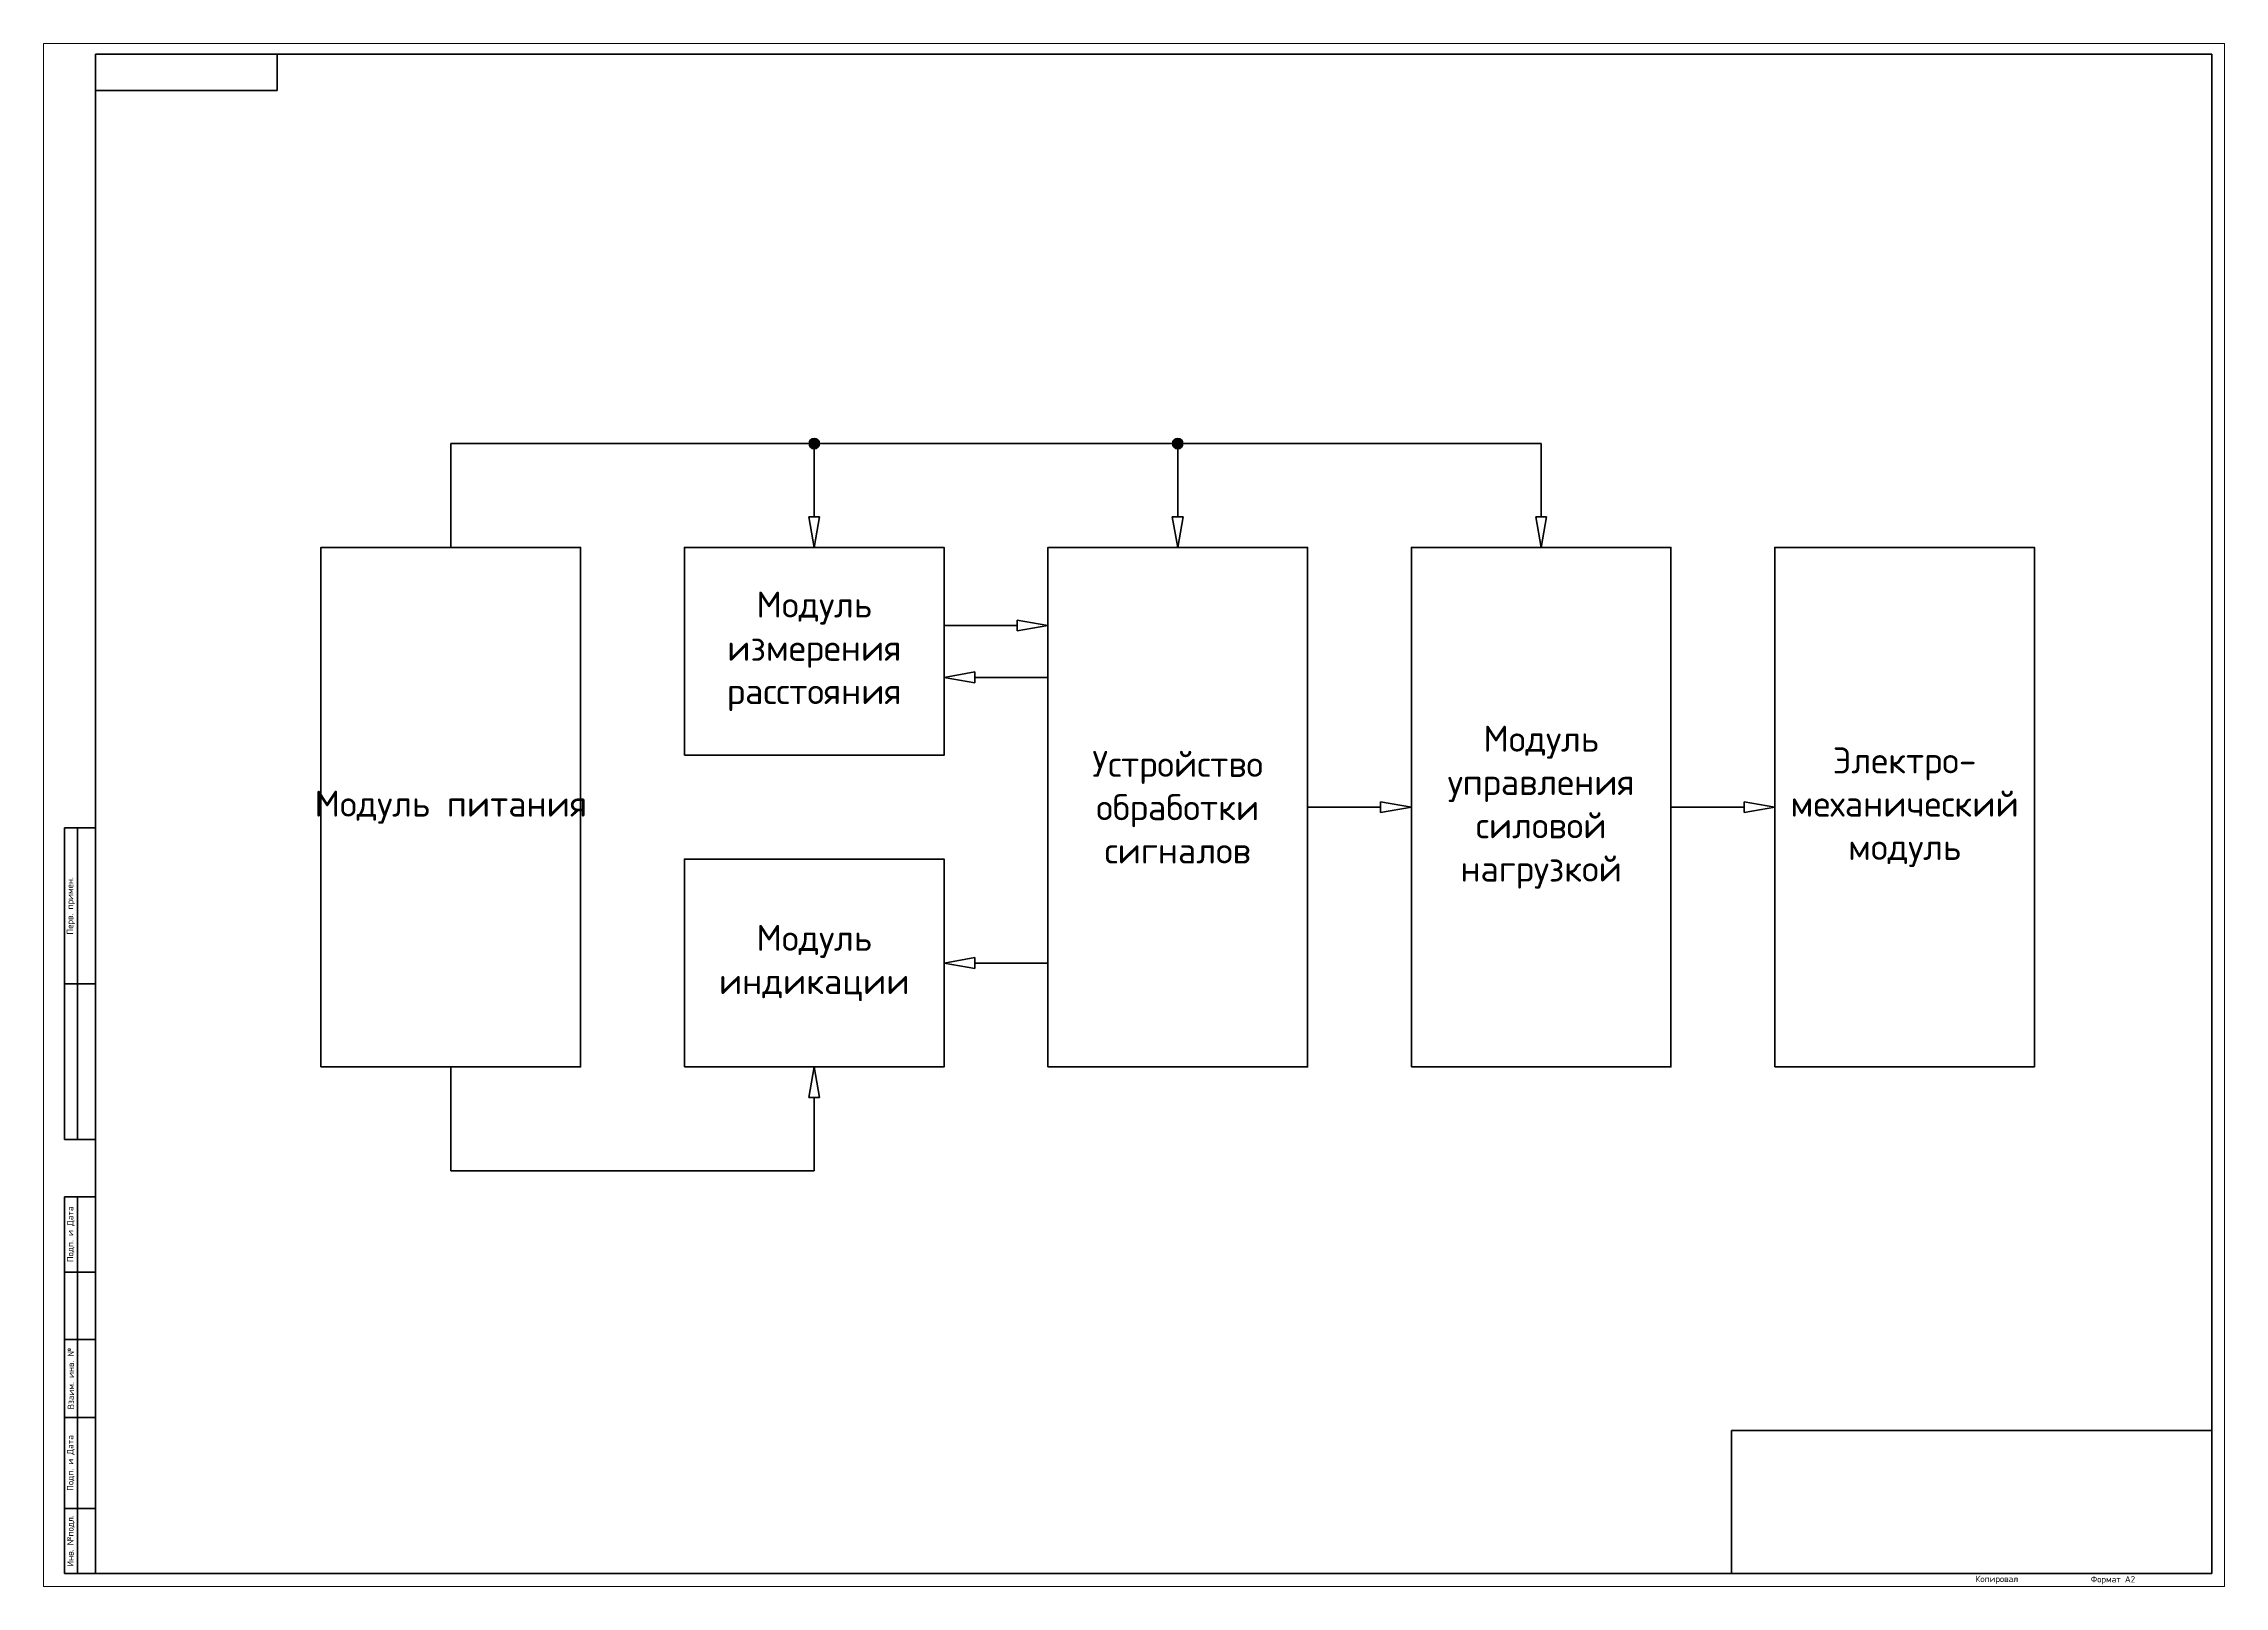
# Model space of a CAD drawing. Header units: millimetres. Extents: x 1850 to 4414, y 604 to 1491.
# Drawn here: x 2380 to 3220, y 628 to 1222 of the extents above; entities that cross this region are included whole.
import ezdxf

# ---------------------------------------------------------------- set-up
doc = ezdxf.new("R2010")
doc.units = ezdxf.units.MM
doc.layers.get('0').update_dxf_attribs({"lineweight": 25})
for name, color, linetype, lineweight in [('Text', 7, 'Continuous', 18), ('Рамка сплошная толстая', 7, 'Continuous', 60), ('Рамка сплошная тонкая', 7, 'Continuous', 30)]:
    doc.layers.add(name, color=color, linetype=linetype, lineweight=lineweight)
doc.layers.add('Текст', color=7, linetype='Continuous')
doc.styles.get("Standard").update_dxf_attribs({"font": 'isocpeur.ttf'})

msp = doc.modelspace()

# ---------------------------------------------------------------- hatches: boundary and pattern name
at = {"lineweight": 35}
h = msp.add_hatch(color=256, dxfattribs=at)
h.dxf.hatch_style = 1
h.paths.add_polyline_path([(2676.83, 1067.5), (2674.83, 1067.5, 0.414214), (2676.83, 1065.5)])
h.paths.add_polyline_path([(2674.83, 1067.5), (2676.83, 1067.5), (2678.83, 1067.5, 1)])
h.paths.add_polyline_path([(2678.83, 1067.5), (2676.83, 1067.5), (2676.83, 1065.5, 0.414214)])
h = msp.add_hatch(color=256, dxfattribs=at)
h.dxf.hatch_style = 1
h.paths.add_polyline_path([(2816.83, 1067.5), (2814.83, 1067.5, 0.414214), (2816.83, 1065.5)])
h.paths.add_polyline_path([(2814.83, 1067.5), (2816.83, 1067.5), (2818.83, 1067.5, 1)])
h.paths.add_polyline_path([(2818.83, 1067.5), (2816.83, 1067.5), (2816.83, 1065.5, 0.414214)])

# ---------------------------------------------------------------- linework, layer by layer
for p, q in [((2536.83, 1027.5), (2536.83, 1067.5)), ((2536.83, 1067.5), (2956.83, 1067.5)), ((2676.83, 1039.32), (2676.83, 1067.5)), ((2816.83, 1039.32), (2816.83, 1067.5)), ((2956.83, 1039.32), (2956.83, 1067.5)), ((2676.83, 1027.5), (2674.75, 1039.32)), ((2678.91, 1039.32), (2674.75, 1039.32)), ((2676.83, 1039.32), (2676.83, 1039.5)), ((2676.83, 1027.5), (2678.91, 1039.32)), ((2816.83, 1027.5), (2814.75, 1039.32)), ((2818.91, 1039.32), (2814.75, 1039.32)), ((2816.83, 1039.32), (2816.83, 1039.5)), ((2816.83, 1027.5), (2818.91, 1039.32)), ((2956.83, 1027.5), (2954.75, 1039.32)), ((2958.91, 1039.32), (2954.75, 1039.32)), ((2956.83, 1039.32), (2956.83, 1039.5)), ((2956.83, 1027.5), (2958.91, 1039.32)), ((2726.83, 997.5), (2755.01, 997.5)), ((2755.01, 997.5), (2754.83, 997.5)), ((2766.83, 997.5), (2755.01, 999.58)), ((2755.01, 999.58), (2755.01, 995.42)), ((2766.83, 997.5), (2755.01, 995.42)), ((2726.83, 977.5), (2738.65, 979.58)), ((2726.83, 977.5), (2738.65, 975.42)), ((2738.65, 975.42), (2738.65, 979.58)), ((2738.65, 977.5), (2766.83, 977.5)), ((2738.65, 977.5), (2738.83, 977.5)), ((2866.83, 927.5), (2895.01, 927.5)), ((2895.01, 927.5), (2894.83, 927.5)), ((2906.83, 927.5), (2895.01, 929.58)), ((2895.01, 929.58), (2895.01, 925.42)), ((2906.83, 927.5), (2895.01, 925.42)), ((3006.83, 927.5), (3035.01, 927.5)), ((3035.01, 927.5), (3034.83, 927.5)), ((3046.83, 927.5), (3035.01, 929.58)), ((3035.01, 929.58), (3035.01, 925.42)), ((3046.83, 927.5), (3035.01, 925.42)), ((2726.83, 867.5), (2738.65, 869.58)), ((2726.83, 867.5), (2738.65, 865.42)), ((2738.65, 865.42), (2738.65, 869.58)), ((2738.65, 867.5), (2766.83, 867.5)), ((2738.65, 867.5), (2738.83, 867.5)), ((2536.83, 787.5), (2536.83, 827.5)), ((2676.83, 827.5), (2674.75, 815.68)), ((2676.83, 827.5), (2678.91, 815.68)), ((2674.75, 815.68), (2678.91, 815.68)), ((2676.83, 815.68), (2676.83, 815.5)), ((2676.83, 815.68), (2676.83, 787.5)), ((2676.83, 787.5), (2536.83, 787.5))]:
    msp.add_line(p, q, dxfattribs=at)
for points in [[(2486.83, 827.5), (2586.83, 827.5), (2586.83, 1027.5), (2486.83, 1027.5)], [(2626.83, 947.5), (2726.83, 947.5), (2726.83, 1027.5), (2626.83, 1027.5)], [(2766.83, 827.5), (2866.83, 827.5), (2866.83, 1027.5), (2766.83, 1027.5)], [(2906.83, 827.5), (3006.83, 827.5), (3006.83, 1027.5), (2906.83, 1027.5)], [(3046.83, 827.5), (3146.83, 827.5), (3146.83, 1027.5), (3046.83, 1027.5)], [(2626.83, 827.5), (2726.83, 827.5), (2726.83, 907.5), (2626.83, 907.5)]]:
    msp.add_lwpolyline(points, close=True, dxfattribs=at)
for centre in [(2676.83, 1067.5), (2816.83, 1067.5)]:
    msp.add_circle(centre, 2, dxfattribs=at)
at = {"layer": 'Text', "lineweight": 35}
for q in [(2400, 632.5), (3215.16, 1217.5)]:
    msp.add_line((2400, 1217.5), q, dxfattribs=at)
at = {"layer": 'Рамка сплошная толстая', "lineweight": 35}
for p, q in [((2470, 1203.5), (2470, 1217.5)), ((3215.16, 632.5), (3215.16, 1217.5)), ((2470, 1203.5), (2400, 1203.5)), ((2400, 919.5), (2400, 632.5)), ((2400, 672.5), (2400, 919.5)), ((2400, 919.5), (2400, 905.5)), ((2400, 687.5), (2400, 632.5)), ((2400, 632.5), (2400, 672.5)), ((2388, 632.5), (3213.83, 632.5))]:
    msp.add_line(p, q, dxfattribs=at)
at = {"layer": 'Рамка сплошная толстая', "lineweight": 35, "transparency": 33554684}
for p, q in [((2388, 919.5), (2388, 799.5)), ((2400, 919.5), (2388, 919.5)), ((2393, 799.5), (2393, 919.5)), ((2400, 672.5), (2400, 919.5)), ((2400, 859.5), (2388, 859.5)), ((2400, 799.5), (2388, 799.5)), ((2388, 632.5), (2388, 777.5)), ((2388, 777.5), (2400, 777.5)), ((2393, 632.5), (2393, 777.5)), ((2400, 748.5), (2388, 748.5)), ((2400, 722.5), (2388, 722.5)), ((2400, 692.5), (2388, 692.5)), ((3030.16, 687.5), (3030.16, 632.5)), ((3215.16, 687.5), (3030.16, 687.5)), ((3215.16, 687.5), (3215.16, 632.5)), ((3215.16, 687.5), (3215.16, 632.5)), ((2400, 632.5), (2400, 672.5)), ((2400, 657.5), (2388, 657.5)), ((3215.16, 632.5), (3028.83, 632.5)), ((3215.16, 632.5), (3030.16, 632.5))]:
    msp.add_line(p, q, dxfattribs=at)
at = {"layer": 'Рамка сплошная тонкая', "lineweight": 13}
for p, q in [((2380, 1221.5), (3220, 1221.5)), ((2380, 1221.5), (3220, 1221.5)), ((2380, 1221.5), (2380, 627.5)), ((3220, 627.5), (3220, 1221.5)), ((3220, 1221.5), (3220, 627.5)), ((3220, 627.5), (3220, 1221.5)), ((2380, 627.5), (3220, 627.5))]:
    msp.add_line(p, q, dxfattribs=at)

# ---------------------------------------------------------------- texts
at = {"lineweight": 35, "char_height": 10, "attachment_point": 4}
for s, heights, insert in [('\\pxqc;Модуль измерения расстояния', [0], (2626.83, 987.5)), ('\\pxqc;Модуль управления силовой нагрузкой', [0], (2906.83, 927.5)), ('\\pxqc;Устройство обработки сигналов', [0], (2766.83, 927.5)), ('\\pxqc;Электро-\\Pмеханический модуль', [61.07], (3046.83, 927.5)), ('\\pxqc;Модуль питания', [0], (2486.83, 927.5)), ('\\pxqc;Модуль индикации', [0], (2626.83, 867.5))]:
    msp.add_mtext_dynamic_manual_height_columns(s, width=100, gutter_width=25, heights=heights, dxfattribs=dict(at, insert=insert))
at = {"layer": 'Текст', "lineweight": 35, "transparency": 33554684, "char_height": 2.5, "attachment_point": 4, "rotation": 90}
for s, width, heights, insert in [('\\pxqc;Перв. примен.', 60, [0], (2390.5, 859.5)), ('\\pxqc;Подп. и Дата', 29.1078, [0], (2390.5, 748.5)), ('\\pxqc;Взаим. инв. №', 30, [6.28], (2390.5, 692.5)), ('\\pxqc;Подп. и Дата', 35, [0], (2390.5, 657.5)), ('\\pxqc;Инв. №подл.', 25, [0], (2390.5, 632.5))]:
    msp.add_mtext_dynamic_manual_height_columns(s, width=width, gutter_width=17.5, heights=heights, dxfattribs=dict(at, insert=insert))
at = {"layer": 'Текст', "lineweight": 35, "transparency": 33554684, "char_height": 2.5, "attachment_point": 1}
for s, width, insert in [('Копировал', 17, (3124.1, 631.63)), ('Формат А2', 20, (3168.55, 631.49))]:
    msp.add_mtext_dynamic_manual_height_columns(s, width=width, gutter_width=17.5, heights=[0], dxfattribs=dict(at, insert=insert))

doc.saveas('drawing.dxf')
